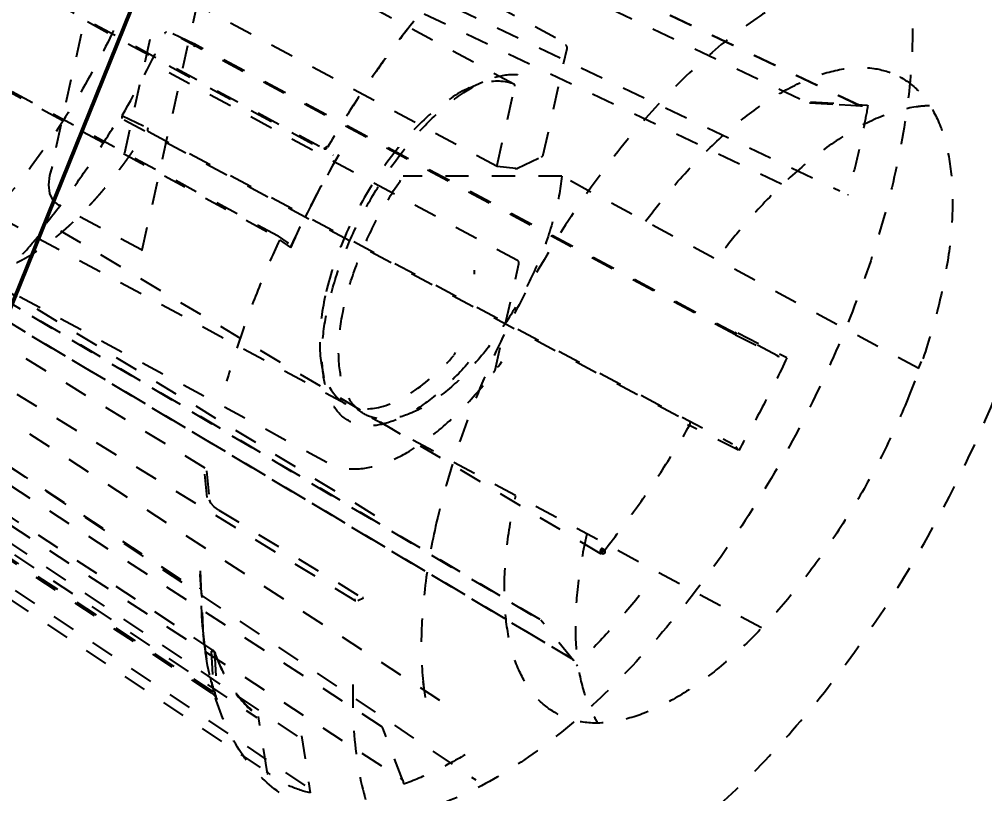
# Model space of a CAD drawing. Header units: inches. Extents: x -2049 to -860, y -317 to 524.
# Drawn here: x -1813.37 to -1802.69, y 105.7 to 114.26 of the extents above; entities that cross this region are included whole.
import ezdxf

# ---------------------------------------------------------------- set-up
doc = ezdxf.new("R2010")
doc.units = ezdxf.units.IN
doc.header["$LTSCALE"] = 2.5746062992
doc.header["$MEASUREMENT"] = 0
doc.header["$PDMODE"] = 3
doc.header["$PDSIZE"] = 0.3125
doc.linetypes.add('HIDDEN', pattern=[0.2, 0.1, -0.1])
doc.layers.get('0').update_dxf_attribs({"linetype": 'CONTINUOUS', "lineweight": 50})
doc.layers.get('Defpoints').update_dxf_attribs({"linetype": 'CONTINUOUS'})
doc.layers.add('dim', color=7, linetype='CONTINUOUS', lineweight=9)
doc.layers.add('虚线', color=7, linetype='HIDDEN', lineweight=25)
doc.styles.add('TEXTSTYLE_1', font='gdt', dxfattribs={"width": 0.8})
doc.dimstyles.new('ISO-25$0', dxfattribs={"dimtxt": 5, "dimasz": 5, "dimexe": 1.25, "dimexo": 0.625, "dimtad": 1, "dimdec": 0, "dimlfac": 1.5, "dimdsep": 46, "dimtxsty": 'TEXTSTYLE_1', "dimcen": 2.5, "dimclrd": 256, "dimclre": 256, "dimclrt": 256, "dimadec": 0, "dimazin": 0, "dimtfac": 1, "dimtdec": 0, "dimtmove": 0, "dimatfit": 3, "dimfxl": 1, "dimlwd": 25, "dimarcsym": 0})

# ---------------------------------------------------------------- blocks, each defined once
blk = doc.blocks.new('*D15')
at = {"layer": 'Defpoints', "color": 0, "transparency": 16777216}
for p in [(-1976.245767528444, 472.9669413630263), (-1812.480455610516, 472.9669413630263), (-1861.139652854622, 52.36996971230027)]:
    blk.add_point(p, dxfattribs=at)
at = {"layer": 'dim', "lineweight": -2, "transparency": 16777216}
for p, q in [((-1813.105455610516, 472.9669413630263), (-1977.495767528444, 472.9669413630263)), ((-1861.764652854622, 52.36996971230027), (-1977.495767528444, 52.36996971230031))]:
    blk.add_line(p, q, dxfattribs=at)
at = {"layer": 'dim', "lineweight": 25, "transparency": 16777216}
blk.add_line((-1976.245767528444, 57.36996971230031), (-1976.245767528444, 467.9669413630263), dxfattribs=at)
at = {"layer": 'dim', "transparency": 16777216}
for points in [[(-1977.079100861777, 467.9669413630263), (-1975.412434195111, 467.9669413630263), (-1976.245767528444, 472.9669413630263)], [(-1977.079100861777, 57.36996971230031), (-1975.412434195111, 57.36996971230031), (-1976.245767528444, 52.36996971230031)]]:
    blk.add_solid(points, dxfattribs=at)
at = {"layer": 'dim', "transparency": 16777216, "insert": (-1979.370767528444, 260.6513340369033), "char_height": 5, "attachment_point": 5, "rotation": 90, "style": 'TEXTSTYLE_1'}
blk.add_mtext('630', dxfattribs=at)

msp = doc.modelspace()

# ---------------------------------------------------------------- linework, layer by layer
at = {"color": 7, "linetype": 'Continuous'}
msp.add_line((-1820.325015552013, 94.09048027568106), (-1810.565378449296, 118.2579114117634), dxfattribs=at)
at = {"layer": '虚线'}
for p, q in [((-1804.082611459449, 113.3053002631872), (-1810.663672820257, 116.4352692312789)), ((-1804.074718058552, 113.3066842850372), (-1810.655780675773, 116.4366538474699)), ((-1811.012862195775, 116.3663311642583), (-1804.638248041529, 113.3354918260635)), ((-1807.439407463452, 114.0551642165948), (-1811.416033230665, 116.19636127674)), ((-1815.785566026133, 115.9539785648347), (-1809.897380085442, 112.7589019366211)), ((-1815.705895654178, 115.9260307692509), (-1810.00373190555, 112.8318424155071)), ((-1812.349152566835, 115.6015406743345), (-1813.033725107185, 112.5410470896123)), ((-1807.893146056984, 113.540449150362), (-1811.76512237931, 115.6252981667435)), ((-1810.874361011524, 115.4933531874753), (-1804.29329965241, 112.3633842176902)), ((-1811.215630421985, 115.4258504215636), (-1804.841016426907, 112.3948504250641)), ((-1812.010876394319, 111.7096567832309), (-1811.256863992204, 115.080592633133)), ((-1816.290369961673, 114.9845926568107), (-1810.402147400439, 111.7896716832623)), ((-1810.507658725993, 111.8619758533269), (-1816.209760300805, 114.9563698913552)), ((-1808.085825297256, 112.630851353262), (-1811.952617221135, 114.7129088520177)), ((-1811.438603306147, 113.9875823813306), (-1811.708681674244, 114.1179576741011)), ((-1805.448441308285, 110.7711809149575), (-1811.705845767311, 114.1165522373524)), ((-1811.927576284257, 114.0375172767813), (-1812.242118719375, 112.6313038363368)), ((-1811.435556624933, 113.968260282368), (-1811.440330459118, 113.9555536836299)), ((-1804.977654789292, 110.5332825762853), (-1811.437551747761, 113.9871535110306)), ((-1807.574324385989, 112.7625793049704), (-1807.311171398319, 113.9390478038463)), ((-1807.860834041546, 111.5930915245707), (-1811.837459810452, 113.7342885847157)), ((-1808.397387424307, 113.4984660705453), (-1808.242006963483, 113.5682574180691)), ((-1808.084466826985, 112.6480298576203), (-1807.888221102734, 113.5253784853303)), ((-1809.436692082161, 108.7736312760837), (-1816.98978642346, 113.3819888115909)), ((-1804.6301178288, 113.3367541739697), (-1804.082611539034, 113.3052998500271)), ((-1804.044228226286, 113.2987848238946), (-1804.625813821945, 113.3322055831335)), ((-1804.616844572576, 113.3467639906513), (-1803.987040829239, 113.3107299500195)), ((-1812.22850625197, 113.1932727431386), (-1811.948611100989, 113.0582855732321)), ((-1812.209898083428, 113.1468742488731), (-1805.95283124898, 109.8016662720165)), ((-1811.942210647188, 113.0176894734235), (-1805.482266852624, 109.5639686935736)), ((-1809.974018712596, 112.8509088564442), (-1809.960534348515, 112.8446319375008)), ((-1811.315248562853, 109.2963579002176), (-1816.903860708322, 112.7073534750423)), ((-1807.859170813241, 112.6123778952186), (-1807.592484722893, 112.7397787606805)), ((-1813.005660368679, 112.6332045639445), (-1813.035360858654, 112.5336424299711)), ((-1807.876948887348, 112.6092970368628), (-1808.085446669928, 112.6307393259283)), ((-1807.370142776472, 112.5236481491235), (-1809.122966049625, 112.5236481491235)), ((-1803.420465839701, 110.3969853604984), (-1807.370098595439, 112.5236481491235)), ((-1809.65831680812, 107.8319774517611), (-1817.211485096603, 112.4403089581849)), ((-1812.019258543246, 111.709420602993), (-1812.934928949947, 112.2024593994917)), ((-1809.756399827393, 110.0027512333511), (-1813.628377548367, 112.0876010032418)), ((-1806.944423099626, 108.3517810751605), (-1813.009599792261, 111.9775667366413)), ((-1810.396907348993, 111.7863684533582), (-1810.504629705678, 111.8602461113318)), ((-1810.493608737326, 111.8199814014487), (-1810.371385652977, 111.7359352750244)), ((-1810.402408758041, 111.7897139830631), (-1810.391820163383, 111.7824960802347)), ((-1816.959642887054, 111.6063918292326), (-1811.386733871695, 107.9343490402642)), ((-1809.967800968672, 109.3594381890142), (-1813.944426737578, 111.5006352508525)), ((-1808.107261041798, 110.3799987605209), (-1807.844108054128, 111.5564672593966)), ((-1807.610473151348, 107.6205795988297), (-1813.675648206582, 111.246364274822)), ((-1813.672540609659, 111.2402344493259), (-1807.607363849293, 107.6144487472064)), ((-1811.224686668639, 107.2799984977859), (-1816.797670296642, 110.952120567767)), ((-1813.524972268958, 110.9354139023546), (-1807.262747066839, 107.1925930566731)), ((-1807.259635478858, 107.1864609926621), (-1813.521861761288, 110.9292824868696)), ((-1805.446047679034, 110.8026076519998), (-1805.450530636686, 110.7895955637306)), ((-1805.448319331244, 110.7711187360621), (-1804.971444983459, 110.5302157027202)), ((-1805.422871739886, 110.7919448968044), (-1804.881723719262, 110.5188017040095)), ((-1811.248337101795, 106.8125435389473), (-1817.003344218275, 110.6030277684122)), ((-1811.225751507412, 106.8202000822952), (-1816.980756700327, 110.610683041801)), ((-1808.717426425695, 106.7268434498397), (-1814.567786919619, 110.5243960080326)), ((-1808.560801912843, 110.5453486380846), (-1808.546982843396, 110.5732357516316)), ((-1804.961961710486, 110.5270147875021), (-1804.97580805019, 110.5324203214037)), ((-1810.030390204887, 110.465657433719), (-1810.003121718942, 110.2975195470035)), ((-1803.423439157913, 110.3985863303245), (-1803.392261544532, 110.4757903094468)), ((-1816.414806789785, 110.3508364978788), (-1810.744628909061, 106.5363526303452)), ((-1809.362825530404, 106.4378575347135), (-1815.213089431233, 110.2353837742719)), ((-1810.292376460724, 106.3317687383946), (-1815.962554520936, 110.1462526093148)), ((-1814.777372266469, 110.1877770188159), (-1808.322346507416, 105.8484051158631)), ((-1805.162376815757, 107.5291192796037), (-1809.547103734916, 109.8900566511491)), ((-1816.477009125311, 109.864091791865), (-1810.595933101973, 105.9105558961258)), ((-1815.196766361229, 109.7856898145153), (-1809.156122852079, 105.8660713607498)), ((-1805.977984101435, 109.7801443361902), (-1805.955946276011, 109.7672944843616)), ((-1810.207018474918, 105.7860602705959), (-1816.062247186396, 109.7233108513711)), ((-1805.414971171339, 109.4938189246193), (-1805.95594641486, 109.7672941998908)), ((-1805.444214415046, 109.5345857933009), (-1805.4149713322, 109.4938193326997)), ((-1811.292323521923, 108.9730004209491), (-1811.326191975643, 109.296630465633)), ((-1811.299635745467, 109.2651622635764), (-1811.265781425546, 108.9412673900684)), ((-1811.162701768753, 108.8309238968704), (-1809.576075286939, 107.8628173254199)), ((-1806.928252201212, 108.3906816202756), (-1806.942696508823, 108.3641951819769)), ((-1806.908249294058, 108.3748565486836), (-1806.928253095264, 108.3906805298039)), ((-1806.942696508823, 108.3641951819769), (-1806.944423099626, 108.3517810751605)), ((-1811.371573200421, 108.1603675050082), (-1811.351411763414, 107.6905531990444)), ((-1811.368871763541, 107.9614608030841), (-1811.368238091155, 107.9734669617548)), ((-1811.332993186234, 107.4369114268369), (-1811.357738056678, 107.9567501315891)), ((-1811.333224217211, 107.4422442513414), (-1811.357691076654, 107.9561091476244)), ((-1809.626588736854, 107.8303556495246), (-1809.563899167089, 107.8603036139078)), ((-1807.239835778721, 107.169927415915), (-1807.601778914182, 107.6131085067764)), ((-1811.247258325644, 107.2722403526226), (-1811.225751529424, 106.8202005614932)), ((-1811.210338921953, 107.2571739952925), (-1811.185546260405, 106.737108560492)), ((-1807.240647025268, 107.1710428193828), (-1807.236160230647, 107.1646929150379)), ((-1808.908575966251, 106.9347903613734), (-1808.880021318125, 106.7587219841787)), ((-1810.630307661525, 105.9393665663313), (-1810.725470941318, 106.5476365462889)), ((-1809.128915498584, 105.841919183649), (-1809.349755250911, 106.4217523507617)), ((-1810.249645232706, 106.3340555031187), (-1810.151395852166, 105.7065767367312)), ((-1810.630132395303, 105.9384734785338), (-1810.630104439268, 105.93677315726))]:
    msp.add_line(p, q, dxfattribs=at)
for points in [[(-1804.048061132465, 113.2990110849046), (-1804.060295555294, 113.3011947255554), (-1804.07469228854, 113.3066719647399)], [(-1812.242085824045, 112.6314601124354), (-1812.244038191581, 112.6257043170146), (-1812.247004240545, 112.6207109288969)], [(-1813.035360858654, 112.5336424299711), (-1813.047684976161, 112.4277001361448), (-1813.035579677703, 112.3338628800123), (-1812.998527092544, 112.2574995342929), (-1812.935002490744, 112.2025127056058)], [(-1812.019225056961, 111.7094030826359), (-1812.011170711595, 111.7035884169865), (-1812.01079344905, 111.7036877701277), (-1812.010859056836, 111.7097474346115)], [(-1811.162706735141, 108.8309191573826), (-1811.21579783478, 108.8698069605737), (-1811.25044602482, 108.9091136995972), (-1811.265580905762, 108.9472454960795)], [(-1809.563928174651, 107.8602898238443), (-1809.566572654708, 107.8600399398999), (-1809.57597846525, 107.862746693676)], [(-1807.259590825399, 107.1864346215361), (-1807.249034462305, 107.1790980960523), (-1807.240647025268, 107.1710428193828)], [(-1811.248341743073, 106.8125465157315), (-1811.226268516267, 106.79636683936), (-1811.20588350379, 106.7781886298968)], [(-1811.205879832761, 106.7781861373902), (-1811.199976271661, 106.7713150756573), (-1811.195332320436, 106.7641065874596), (-1811.191717855706, 106.7568213920331), (-1811.189080832849, 106.749961626164)], [(-1810.62497671656, 105.9306968800167), (-1810.627788951454, 105.9335093113307), (-1810.629617663909, 105.9367041544506), (-1810.630132395303, 105.9384734785338)], [(-1809.15615744746, 105.8660695320085), (-1809.142776513936, 105.8564631119388), (-1809.1335234253, 105.8480723154364), (-1809.129477931339, 105.8431162861316)], [(-1809.128772292905, 105.8416193598292), (-1809.127946817735, 105.8389924475413), (-1809.127058300097, 105.8349340169292)]]:
    msp.add_lwpolyline(points, dxfattribs=at)
for centre, radius, start, end in [((-1821.41274342209, 118.5507014947381), 10.62727267950338, 329.7464874131983, 335.2814581865004), ((-1807.343699845283, 113.9463237810621), 0.03333226170923517, 347.3915988251981, 61.69994778269873), ((-1809.988354260902, 112.8614005938546), 0.03333226170923517, 245.103883910506, 318.3923720012976), ((-1798.367588545959, 106.1418630415928), 13.24245422416713, 150.0070635032007, 155.0209744168046), ((-1807.606852832952, 112.7698552821863), 0.03333226170923517, 295.5346670793954, 347.3915993975994), ((-1807.873538921607, 112.6424544150312), 0.03333226170923517, 241.6999466400041, 295.5346689550987), ((-1807.876636501092, 111.5637432366127), 0.03333226170923517, 347.3915988905999, 61.6999478206949), ((-1808.139789488761, 110.3872747377367), 0.03333226170923517, 295.5346674720964, 347.3915994637043), ((-1811.243014636771, 107.2522360451268), 0.03333226170923517, 10.30345777280019, 61.97282180781428), ((-1809.380913217176, 106.4098835678105), 0.03333226340251409, 20.84254216090046, 57.01544222138875), ((-1809.910877035665, 106.9295375341384), 1.22785394002585, 233.5257777230973, 236.0873382446999)]:
    msp.add_arc(centre, radius, start, end, dxfattribs=at)
for points, start_tangent, end_tangent in [([(-1816.593558431591, 114.0187770053909), (-1816.317428870484, 114.7827489913741), (-1815.958237084687, 115.5426792187692), (-1815.53029754626, 116.2683985978987), (-1815.050672934203, 116.9309474296913), (-1814.538160380215, 117.5041569722274), (-1814.012162598573, 117.9656371167894), (-1813.493983185253, 118.2957981145875), (-1813.005914963325, 118.4803663811659), (-1812.566053877682, 118.5129621461262), (-1812.190568617009, 118.3921116709276), (-1811.896447692996, 118.1227558080157), (-1811.696115180791, 117.7156575157528), (-1811.597837886547, 117.1868993965233), (-1811.605371902539, 116.5576303601923), (-1811.717871771211, 115.8540689480129), (-1811.930253564821, 115.1042864785738), (-1812.23359647363, 114.3382344704504), (-1812.615861836478, 113.5857223320916), (-1813.061779017173, 112.8767050329751), (-1813.553763899935, 112.2392266434451), (-1814.07275846281, 111.6983830659062), (-1814.598283941548, 111.2761640248076), (-1815.109115045856, 110.9902030661264), (-1815.584987102898, 110.852221100459), (-1816.007056590216, 110.8677373586135), (-1816.358772041569, 111.0361070873865), (-1816.624608392059, 111.3501205540202), (-1816.793236361108, 111.7959379260819), (-1816.858770993365, 112.3575515897381), (-1816.81824686299, 113.0141430446403)], (0.2918187730138477, 0.9564736293890659), (0.1332942937065126, 0.9910765012173792)), ([(-1816.394307492835, 113.7518843434806), (-1816.129652238261, 114.5225634106788), (-1815.778262792206, 115.2947831771327), (-1815.354486474651, 116.0369823036721), (-1814.875658882212, 116.7188770503953), (-1814.36143999073, 117.3126442148754), (-1813.833043186744, 117.7940884955838), (-1813.312548615799, 118.1436175343884), (-1812.822166523138, 118.3473097642823), (-1812.381893122383, 118.3981156722532), (-1812.007588480122, 118.2941631995989)], (0.275221062386907, 0.9613809686168238), (0.8804817732243989, -0.4740800006534945)), ([(-1810.778514209213, 117.6144460739197), (-1811.211382547327, 117.7062007459812), (-1811.722501534452, 117.636262765582), (-1812.281277443808, 117.3908537121296), (-1812.844917063208, 116.9905440036764), (-1813.390928868381, 116.4630618378493), (-1813.903132597078, 115.8334388130924), (-1814.365238020442, 115.1272892223804), (-1814.761160709041, 114.3718264726807), (-1815.075851681973, 113.5956408556398), (-1815.296110675188, 112.8269979495777)], (-0.9226104434838146, 0.3857330288873361), (-0.2182863293504839, -0.9758847669774806)), ([(-1806.907332612112, 116.0676602372141), (-1806.201818803612, 116.4298578775777), (-1805.550247830984, 116.5999528205179), (-1804.959668409705, 116.5844199597635), (-1804.448191043481, 116.3899255126294), (-1804.030337918902, 116.0245165958738), (-1803.720681436741, 115.490400508641), (-1803.538128896808, 114.7999407507197), (-1803.492671665819, 113.9778241266327), (-1803.582845506221, 113.0649738268787), (-1803.799040015351, 112.0946224535426), (-1804.130831246222, 111.0938582193207), (-1804.566169800591, 110.092227982991), (-1805.090358046162, 109.1209094595303), (-1805.687654970788, 108.2087534955735), (-1806.339800799759, 107.3849530935478), (-1807.028516270419, 106.675354498549), (-1807.736673990034, 106.1028710983613), (-1808.441634628015, 105.6926471317294), (-1809.111795957584, 105.4662443112952), (-1809.723327150423, 105.428123753105), (-1810.257959660636, 105.5711164037345), (-1810.705370030566, 105.8878439391093), (-1811.048516083436, 106.3736886199621), (-1811.268335973866, 107.015727856281), (-1811.35503486048, 107.8073988816275)], (0.8453319977949537, 0.5342413438737138), (-0.01932690772424026, 0.9998132178751279)), ([(-1809.680088866643, 106.9040360829644), (-1809.638064325198, 106.088695366801), (-1809.464780025363, 105.4100665097949), (-1809.165294422881, 104.8885340299853), (-1808.748325642006, 104.5419976652634), (-1808.228957802565, 104.384592522041), (-1807.626894163992, 104.4222070455171), (-1806.961664399234, 104.6532655245074), (-1806.255058075316, 105.0702575541016), (-1805.531906922815, 105.6582458827145), (-1804.816865880433, 106.3964478363933), (-1804.133491006428, 107.2599248945435), (-1803.504480293343, 108.219699351766), (-1802.950989105824, 109.2433877040806), (-1802.491699559598, 110.2964486886246), (-1802.142145902209, 111.3434509620006), (-1801.914255063814, 112.3492237391866), (-1801.816012801818, 113.2799387852224), (-1801.851245176475, 114.1043212281733), (-1802.019659946467, 114.7946717018725), (-1802.317019498407, 115.3273634621371), (-1802.73459907547, 115.6826239605577), (-1803.25629005296, 115.8453638315301), (-1803.860583152311, 115.81027088146), (-1804.526090481045, 115.5809371882376), (-1805.231138241614, 115.1666159099229)], (-0.02809277538444971, -0.9996053200994867), (-0.8190548853265767, -0.5737151687228326)), ([(-1812.553271027207, 115.5596956001368), (-1812.625033178687, 115.5192582435342), (-1812.694988713309, 115.4749915942108), (-1812.763180670836, 115.4272724863113), (-1812.829626488656, 115.3764470683806), (-1812.894322008073, 115.3228407700022), (-1812.957246715016, 115.2667644077628), (-1813.018369041683, 115.2085175531831), (-1813.077655544125, 115.1483854441787), (-1813.135077004811, 115.0866356848574), (-1813.190603220728, 115.0235257501333), (-1813.24420599878, 114.9593022034306), (-1813.295860874473, 114.894200319083), (-1813.34554835986, 114.8284436386946), (-1813.393254763087, 114.7622435156479), (-1813.438972692993, 114.6957987561282), (-1813.482700314062, 114.6292968179656), (-1813.524433520095, 114.5629267540592), (-1813.564172035085, 114.4968717805753), (-1813.601923272208, 114.4313032454884), (-1813.637702078135, 114.3663804152277), (-1813.671530377439, 114.3022503917066), (-1813.703442169469, 114.2390371297159), (-1813.733502013871, 114.1767989525546), (-1813.761782598029, 114.1155651200829), (-1813.788355640771, 114.0553528394009), (-1813.813291299725, 113.9961685483555), (-1813.836657646395, 113.9380091194602), (-1813.858520195437, 113.8808630045529), (-1813.878938365702, 113.8247201218506), (-1813.897951339663, 113.7696163180686), (-1813.915593304624, 113.715600337627), (-1813.931900735504, 113.6627147461715), (-1813.946912112066, 113.6109961794854), (-1813.960667641222, 113.5604756161059), (-1813.97320898779, 113.5111786871967), (-1813.984579030673, 113.463125999962), (-1813.994822022023, 113.4163314951678), (-1814.003985031606, 113.3707933169794), (-1814.012115400117, 113.3265017290439), (-1814.019259550488, 113.2834437066593), (-1814.025462842277, 113.2416033600964), (-1814.030769454824, 113.2009623020389), (-1814.035222566741, 113.1614972702215), (-1814.038865236419, 113.123166608289), (-1814.041738102551, 113.0859214702244), (-1814.043878488391, 113.0497125748373), (-1814.045320401755, 113.0144905088626), (-1814.046094546867, 112.9802059860304), (-1814.046228351461, 112.9468100807395), (-1814.045745975241, 112.9142544227839), (-1814.044668716267, 112.8824998059834), (-1814.043017799793, 112.8515473800744), (-1814.040815903902, 112.8214090911399), (-1814.038087074848, 112.7920956271562), (-1814.034856725362, 112.7636165619224), (-1814.03115164481, 112.7359805159216), (-1814.02700001782, 112.7091952850101), (-1814.022431446293, 112.6832679572532), (-1814.017476243307, 112.6582015534607), (-1814.012161828131, 112.633980954345), (-1814.006514094385, 112.61058612503), (-1814.000558485278, 112.5879979704089), (-1813.994319969901, 112.5661979761701), (-1813.987819421303, 112.5451567690044), (-1813.981071313633, 112.5248311228866), (-1813.974087357607, 112.5051784467728), (-1813.966876859488, 112.4861577700852), (-1813.959446778649, 112.4677296936102), (-1813.951801783464, 112.4498563522445), (-1813.943944424009, 112.4325016554409), (-1813.935885586374, 112.4156524023968), (-1813.927654809809, 112.3993326766185), (-1813.919286188488, 112.3835688102866), (-1813.910816585091, 112.3683854727818), (-1813.902285497042, 112.3538055707814), (-1813.893734785585, 112.3398500315194), (-1813.885196695829, 112.3265198116988), (-1813.876680630551, 112.3137805750093), (-1813.868191405439, 112.3015953859578), (-1813.859731465585, 112.2899283402577), (-1813.851300821149, 112.2787443802624), (-1813.842897997286, 112.2680104531671), (-1813.834519531242, 112.2576946677564), (-1813.826160028227, 112.2477662588457), (-1813.817812229157, 112.2381956059068), (-1813.809467103773, 112.2289542567734), (-1813.801118141419, 112.220019386046), (-1813.792767644956, 112.2113794116967), (-1813.784418816372, 112.2030244923882), (-1813.77607438354, 112.1949449713508), (-1813.767736596827, 112.1871313848489), (-1813.759407240951, 112.1795744672598), (-1813.751087638362, 112.1722651578483), (-1813.742779094576, 112.1651949732866), (-1813.734489339414, 112.1583611840096), (-1813.726231507639, 112.1517651429468), (-1813.71801906082, 112.1454077797083), (-1813.709865614611, 112.139289488828), (-1813.701784891345, 112.1334101416171), (-1813.69379069294, 112.1277691014025), (-1813.685896858563, 112.1223652523132), (-1813.678117230771, 112.1171970128271), (-1813.67046697626, 112.1122632365941), (-1813.662969042349, 112.1075671103651), (-1813.655649348058, 112.1031126624507), (-1813.648539930224, 112.0989064593867), (-1813.641711461229, 112.0949757528039), (-1813.635251100912, 112.0913535904275), (-1813.628104034715, 112.0874537320005), (-1813.620928460473, 112.0835900741835), (-1813.612828085013, 112.0792284535132), (-1813.604137825359, 112.0745491923424), (-1813.594967820841, 112.0696115842191), (-1813.585428200624, 112.0644749108387), (-1813.575629076946, 112.0591984437365), (-1813.565680545109, 112.0538414442887), (-1813.555692680095, 112.0484631704844), (-1813.545775536568, 112.0431228684602), (-1813.536039148875, 112.0378797809657), (-1813.526593527652, 112.0327931439774)], (-0.8842627077336127, -0.4669897897295177), (0.8804477330855326, -0.4741432160271269)), ([(-1804.66940238079, 114.5786728155632), (-1805.213314713127, 114.2723776309203), (-1805.774975556614, 113.8355246857698), (-1806.336407147066, 113.2813618557778), (-1806.879555238279, 112.6271828001229), (-1807.387039470113, 111.8935874032975), (-1807.842705883716, 111.1037395923295), (-1808.232108220819, 110.2826200521519), (-1808.542956005983, 109.4562381380328), (-1808.765516319347, 108.650815698199)], (-0.912206584303501, -0.4097305792265681), (-0.2182863305630078, -0.975884766706263)), ([(-1809.008231313536, 114.2370698799522), (-1809.341702561573, 113.7987888860061), (-1809.660220561618, 113.3331017103669), (-1809.960534348516, 112.8446319408875)], (-0.6262282649559416, -0.7796397630766859), (-0.5032233989891741, -0.8641563577905227)), ([(-1809.006364470133, 114.2383743532516), (-1809.340282313713, 113.7994911768275), (-1809.659191273236, 113.3331942158879), (-1809.959549954038, 112.8446269931264)], (-0.6262283236169658, -0.7796397159585219), (-0.5032233369362517, -0.8641563939257428)), ([(-1811.759215125169, 114.1067890755322), (-1811.754512153014, 114.1137638539859), (-1811.748432413015, 114.1193873670705), (-1811.741365972292, 114.1232988193784)], (0.4615273314139289, 0.887125990126508), (0.9286204890775246, 0.3710309788486928)), ([(-1806.443837521506, 112.0259371710529), (-1806.206572784102, 112.3264017054937), (-1805.803002653529, 112.7691306434696), (-1805.391509093451, 113.1386078711198), (-1804.984515654099, 113.4238256818522), (-1804.5933153257, 113.6173936023166), (-1804.228463607774, 113.7146843262193), (-1803.899454290251, 113.7137071738961), (-1803.62984341276, 113.6231552734153)], (0.5996964838137074, 0.8002275472023412), (0.8808579667382574, -0.4733806527877361)), ([(-1808.402652234877, 110.4634814619285), (-1808.71351332244, 110.1482848996154), (-1809.023028026356, 109.9205960964877), (-1809.313074741784, 109.7922104657207), (-1809.56995834391, 109.768856974424), (-1809.778196160762, 109.8535966475773), (-1809.926162264536, 110.0420025886076), (-1810.006770950076, 110.3214867655539), (-1810.016489781854, 110.6781191450146), (-1809.953574840051, 111.0935770469684), (-1809.820513624222, 111.5442420090591), (-1809.624310125267, 112.0044183593263), (-1809.375885318341, 112.4478810594059), (-1809.0893591567, 112.8494295876545), (-1808.7812006693, 113.1864086323157), (-1808.469524032568, 113.4399549747093), (-1808.17220176155, 113.5969497450105), (-1807.905169724159, 113.6500856640494), (-1807.68159120323, 113.5955050106447)], (-0.6537350918736435, -0.75672348295329), (0.8750645722793085, -0.4840061924620697)), ([(-1803.62984341276, 113.6231552734153), (-1803.614801784075, 113.6148611766858), (-1803.381926125552, 113.4208807700884), (-1803.206986406813, 113.1367283772297), (-1803.094807930948, 112.7694840257018), (-1803.048820282029, 112.3292774451201), (-1803.070009874613, 111.8318213546331), (-1803.158210753822, 111.2834481873339), (-1803.311692280219, 110.7009069660068), (-1803.526254639486, 110.1014034076959)], (0.8808579668201655, -0.4733806526353226), (-0.3744535819172226, -0.927245660539515)), ([(-1807.893704657849, 113.5407179329925), (-1808.233088705515, 113.5560603032542), (-1808.64120752344, 113.3572009725012), (-1809.069288978961, 112.9679045720067), (-1809.466175310904, 112.4346938657764), (-1809.784436721621, 111.8212900588403), (-1809.986039465638, 111.20099781205)], (-0.9195337113900349, 0.3930111367598482), (-0.2182863305845139, -0.9758847667014519)), ([(-1807.889200285298, 113.5204145992113), (-1807.889410778495, 113.5315856615011), (-1807.890452380401, 113.5364461441558), (-1807.89359009737, 113.5406562485344)], (0.2182863193413354, 0.9758847692163308), (-0.9191669831610209, 0.3938680706361803)), ([(-1803.30257601868, 113.3036472944588), (-1803.450521952116, 113.2911024902152), (-1803.815009261178, 113.1922564946983), (-1804.204556795256, 112.9982760864076), (-1804.608997465924, 112.7141236952421), (-1805.017787657092, 112.3468793437141), (-1805.419316319792, 111.9066727631324), (-1805.658984165421, 111.6033226714342)], (-0.9997362175055743, -0.02296726817989308), (-0.5996936620453304, -0.80022966184881)), ([(-1803.984077972105, 113.3107440601129), (-1804.029887543959, 113.0678691899147), (-1804.081537647992, 112.8206035543291)], (-0.1606475314397305, -0.9870118391601592), (-0.2182863321720014, -0.9758847663463627)), ([(-1813.067930663955, 112.0079505764195), (-1812.781211070595, 112.3853750884892), (-1812.507648107182, 112.7854025425847), (-1812.249875846878, 113.2040935337496)], (0.6253758847344286, 0.7803236525907892), (0.5040647675717244, 0.8636658555789175)), ([(-1812.231172295934, 113.1638110783034), (-1812.232973753371, 113.1727911172461), (-1812.232040406174, 113.1832998619501), (-1812.22850625197, 113.1932727431387)], (-0.3503868787287908, 0.9366050582901502), (0.4424286767846469, 0.8968036942155103)), ([(-1811.948611100989, 113.0582855732321), (-1811.953025435125, 113.042794419631), (-1811.950816754266, 113.0275193521269), (-1811.942383615631, 113.0177729317552)], (-0.4440151303242454, -0.8960192877629047), (0.8742182145467249, -0.4855332257989519)), ([(-1812.11600643579, 112.8043126871036), (-1812.13416969868, 112.7779283975495), (-1812.152535174633, 112.7515618772642), (-1812.171098103842, 112.7252249859737), (-1812.189853540239, 112.6989295681639), (-1812.208796359961, 112.6726874480018), (-1812.227921257966, 112.6465104191748), (-1812.247222749725, 112.6204102330387), (-1812.266695179683, 112.5943985952307), (-1812.286332714498, 112.5684871521234), (-1812.306129356572, 112.5426874823583), (-1812.326078937293, 112.5170110816055), (-1812.346175127183, 112.4914693676452), (-1812.366411435904, 112.4660736532738), (-1812.38678121903, 112.4408351496911), (-1812.407277678046, 112.4157649461807), (-1812.427893867122, 112.3908740118036), (-1812.448622696498, 112.3661731767715), (-1812.469456937568, 112.3416731222885), (-1812.490389224567, 112.3173843788557), (-1812.511412064736, 112.2933173093402), (-1812.532517840014, 112.269482098815), (-1812.553698810422, 112.2458887494786), (-1812.574947124227, 112.2225470704958), (-1812.596254816244, 112.1994666610647), (-1812.617613821386, 112.1766569121104), (-1812.639015978047, 112.1541269859651), (-1812.660453028108, 112.1318858146751), (-1812.681916630474, 112.1099420881481), (-1812.70339836278, 112.0883042439927), (-1812.724889731535, 112.0669804573597), (-1812.746382175521, 112.0459786341684), (-1812.767867069178, 112.0253064043335), (-1812.789335741222, 112.0049711082194), (-1812.810779466189, 111.9849797915593), (-1812.832189483051, 111.965339193604), (-1812.853556993532, 111.9460557403463), (-1812.874873182422, 111.9271355411372), (-1812.896129205727, 111.9085843751373), (-1812.917316219447, 111.8904076811583), (-1812.938425367737, 111.872610559357), (-1812.959447808292, 111.8551977543004), (-1812.980374707278, 111.838173656661), (-1813.001197251177, 111.821542287976), (-1813.02190666203, 111.8053073006484), (-1813.042494197439, 111.7894719677859), (-1813.062951160724, 111.7740391764299), (-1813.083268914468, 111.7590114275523), (-1813.103438888989, 111.7443908242063), (-1813.123452587409, 111.730179068137), (-1813.143301599214, 111.7163774563959), (-1813.162977610406, 111.7029868762614), (-1813.182472411965, 111.6900078001582), (-1813.201777911714, 111.6774402873511), (-1813.220886147855, 111.6652839687052), (-1813.23978929744, 111.6535380585392), (-1813.258479688219, 111.6422013444653), (-1813.27694980881, 111.6312721840031), (-1813.295192329007, 111.620748511352), (-1813.313200103173, 111.6106278306191), (-1813.330966188866, 111.6009072208982), (-1813.348483858685, 111.5915833328837), (-1813.365746617217, 111.5826523990299), (-1813.382748206099, 111.5741102250847), (-1813.399482629432, 111.5659522087162), (-1813.415944389141, 111.5581732277557), (-1813.432128275004, 111.5507677655003), (-1813.448029086962, 111.5437300580285), (-1813.463641955146, 111.5370539384186), (-1813.47896234834, 111.5307328570677), (-1813.493986097693, 111.5247598952379), (-1813.508709398405, 111.5191277735236), (-1813.523128830056, 111.5138288738621), (-1813.53724135998, 111.5088552513894), (-1813.551044363596, 111.5041986598368), (-1813.564535626095, 111.4998505650787), (-1813.577713349216, 111.4958021739172), (-1813.590576164788, 111.4920444493232), (-1813.603123138123, 111.4885681375272), (-1813.615353806953, 111.4853637883393), (-1813.627269986474, 111.4824213453761), (-1813.63887626886, 111.4797302019384), (-1813.650177598484, 111.4772799172684), (-1813.661179078889, 111.4750602673479), (-1813.67188596432, 111.4730612584447), (-1813.68230365295, 111.4712731304989), (-1813.692437681801, 111.4696863672831), (-1813.702293713196, 111.468291703175), (-1813.711877529686, 111.4670801265441), (-1813.721195028959, 111.4660428899115), (-1813.730252205224, 111.4651715167229), (-1813.739055149204, 111.4644577996553), (-1813.747610065072, 111.4638938090836), (-1813.75592338221, 111.4634718947734), (-1813.764001624823, 111.4631847028145), (-1813.77185135775, 111.4630251773135), (-1813.779479166154, 111.462986570554), (-1813.786891658904, 111.4630624396096), (-1813.794095448252, 111.463246639571), (-1813.801097141375, 111.4635333370925), (-1813.807903336978, 111.4639169951519), (-1813.814520608373, 111.4643923815172), (-1813.820955500081, 111.4649545602805), (-1813.827214510905, 111.4655988935508), (-1813.833304095627, 111.4663210312945), (-1813.839230646376, 111.4671169198019), (-1813.845000248792, 111.4679827424222), (-1813.850616661958, 111.4689145639752), (-1813.85608248167, 111.469908354457), (-1813.861400442572, 111.4709601702212), (-1813.866573406306, 111.4720661624447), (-1813.871604336111, 111.4732225822077), (-1813.876496259569, 111.4744257821877), (-1813.881252244901, 111.4756722149655), (-1813.885875373876, 111.4769584313314), (-1813.890368711327, 111.478281075207), (-1813.894735286531, 111.4796368819502), (-1813.89897805934, 111.4810226648104), (-1813.903099906635, 111.4824353115407), (-1813.907103535968, 111.4838717488399), (-1813.910990472984, 111.4853285393518), (-1813.914761229053, 111.4868018765854), (-1813.918416217334, 111.4882878693857), (-1813.921955754472, 111.4897825588666), (-1813.925380019954, 111.4912818947048), (-1813.928688510875, 111.4927814811483), (-1813.93187990648, 111.4942764804993), (-1813.934952720067, 111.4957618704922), (-1813.937905319317, 111.4972324764669), (-1813.940735914434, 111.4986829595148), (-1813.94341810212, 111.5000947850049), (-1813.938414376534, 111.4973979216711), (-1813.929237006251, 111.4924564139265), (-1813.919328686402, 111.4871213559869), (-1813.908805213558, 111.4814551180885), (-1813.897782399532, 111.4755200874001), (-1813.88637609, 111.4693786680231), (-1813.874702156042, 111.4630932843784), (-1813.862876499211, 111.4567263727401), (-1813.851039187542, 111.4503533754572)], (-0.5647869024805297, -0.8252367871020101), (0.880503576298737, -0.4740395048148767)), ([(-1809.974018710903, 112.8509088547509), (-1809.983613027416, 112.8387466705868), (-1809.994417422006, 112.8318021882797), (-1810.00373190555, 112.8318424155072)], (-0.5099437127665913, -0.8602077713028541), (-0.9068630423279611, 0.4214254648922793)), ([(-1804.081537647992, 112.8206035543291), (-1804.141391663025, 112.5693778100658), (-1804.206906607528, 112.3145521785102)], (-0.2182863311018718, -0.9758847665857294), (-0.2704119317302822, -0.9627447154764843)), ([(-1810.370902768772, 111.7353378709797), (-1810.116115368068, 112.2535902713946), (-1809.837448599511, 112.760718421909)], (0.42219509745218, 0.9065049915402255), (0.4997898405535356, 0.8661467054024229)), ([(-1808.082097122072, 112.6345253689192), (-1808.085666278045, 112.6307888577236), (-1808.08646579017, 112.6360087574565), (-1808.084466826985, 112.6480298576204)], (-0.5004355598950875, -0.8657737870786397), (0.2182863620556256, 0.97588475966198)), ([(-1809.547198140296, 109.8902114083767), (-1809.562530618423, 109.8988262951054), (-1809.730216873783, 110.0765525227519), (-1809.822153001, 110.3596769649195), (-1809.832193709862, 110.7292601207129), (-1809.759648628539, 111.1606295056689), (-1809.609503811555, 111.6244880552102), (-1809.39183598043, 112.0899933388271), (-1809.122966049625, 112.5236481491235)], (-0.8828331135240679, 0.4696868038016391), (0.5772357171102921, 0.816577569427526)), ([(-1807.370142776473, 112.5236481491235), (-1807.450611901963, 112.093244437753), (-1807.608778190995, 111.6269269119407), (-1807.833166155129, 111.162637924123), (-1808.10875881474, 110.7311619370989), (-1808.417216662001, 110.3612050458609), (-1808.737830480786, 110.0776213932214), (-1809.049148580945, 109.8993808185547), (-1809.330324216542, 109.8384212566305), (-1809.547198140296, 109.8902114083767)], (-0.1002643807827886, -0.9949608303577803), (-0.8828331134720252, 0.4696868038994598)), ([(-1813.685197429383, 111.2906573020447), (-1813.474235744784, 111.5071288587), (-1813.267110561194, 111.7375110251543), (-1813.06268001597, 111.983030209468)], (0.7127151136886328, 0.701453609813079), (0.6258463915047667, 0.7799463406161107)), ([(-1810.493227527747, 111.818817935952), (-1810.718810338916, 111.2964476877675), (-1810.914138292442, 110.7743181459554), (-1811.07707471754, 110.2582139187709)], (-0.4185579864742036, -0.9081900747963837), (-0.2748421588596306, -0.9614893591264427)), ([(-1808.339033949033, 111.4858472296326), (-1808.337577422673, 111.4734109984338), (-1808.338303443105, 111.4565404253148), (-1808.340838388335, 111.4405384856591)], (0.2681909760007631, -0.9633657666700421), (-0.2182863433477792, -0.9758847638465594)), ([(-1809.986039465638, 111.20099781205), (-1810.046885604967, 110.6477438495219), (-1809.959590396312, 110.2279528027694), (-1809.734594402809, 109.9918319548648), (-1809.398807291049, 109.9676215086495), (-1808.992389415831, 110.1582170506726), (-1808.563949486389, 110.5408222749211)], (-0.2182863302450064, -0.9758847667773934), (0.6744087055975145, 0.7383582449016768)), ([(-1809.721986215748, 109.2894562612539), (-1809.41755523638, 109.3242371789629), (-1809.079097737396, 109.4703460266795), (-1808.725106336292, 109.7196074082196), (-1808.371223286412, 110.059538584786), (-1808.033342062739, 110.4737106225758)], (0.9971911883286623, -0.07489815698447062), (0.5894929112734727, 0.8077735496773369)), ([(-1804.87910855325, 110.5177310183451), (-1805.136411026862, 110.0008871618455), (-1805.412562741137, 109.4923504792686)], (-0.4221437949347536, -0.906528883377736), (-0.4998388809824179, -0.8661184059112494)), ([(-1803.526254639486, 110.1014034076959), (-1803.794095954142, 109.5055213327565), (-1804.10987092191, 108.9244796030494), (-1804.464318070732, 108.3756737166272), (-1804.845807974483, 107.8764051082048), (-1805.249378103362, 107.433676171922), (-1805.660871665134, 107.0641989425787), (-1806.067865102792, 106.7789811318462), (-1806.459065431192, 106.5854132113819), (-1806.823917149117, 106.4881224874792), (-1807.15292646664, 106.4890996414955), (-1807.422537345825, 106.5796515402832)], (-0.3744535818817259, -0.9272456605538499), (-0.8808579668865308, 0.4733806525118315)), ([(-1805.95594641486, 109.7672941998909), (-1805.950533725162, 109.7819213071211), (-1805.949351196731, 109.7950259263105), (-1805.952894575919, 109.801704282742)], (0.437823617697136, 0.8990608876970412), (-0.8624867643941637, 0.5060796194719624)), ([(-1806.908249310991, 108.3748565436037), (-1806.574778062955, 108.8131375375498), (-1806.256260064602, 109.2788247114957), (-1805.955946279398, 109.7672944792818)], (0.6262280683522548, 0.7796399209941752), (0.5032236061711235, 0.8641562371424102)), ([(-1807.422537345825, 106.5796515402832), (-1807.437578972818, 106.5879456370127), (-1807.670454633033, 106.78192604361), (-1807.845394350079, 107.0660784364688), (-1807.957572827637, 107.4333227879967), (-1808.003560476556, 107.8735293685784), (-1807.982370883972, 108.3709854607587), (-1807.89417000307, 108.9193586263647), (-1807.878486396466, 108.9906810146814)], (-0.8808579669785108, 0.4733806523406768), (0.2206164640400202, 0.9753606388380032)), ([(-1808.765516319347, 108.650815698199), (-1808.885498360889, 107.9577658127809), (-1808.923845027694, 107.3215314668119), (-1808.880021316432, 106.7587219723257)], (-0.2182863307788175, -0.9758847666579903), (0.1600876501402431, -0.9871028032948617)), ([(-1807.093613694669, 108.5681296608203), (-1807.10821383474, 108.5018749210618), (-1807.197019944328, 107.9530690329463), (-1807.218773596909, 107.4538004245239), (-1807.172781708019, 107.0110714882412), (-1807.059703286577, 106.641594260591), (-1806.975382208907, 106.4819772277457)], (-0.2206301707987007, -0.9753575384100617), (0.531440720029413, -0.8470954852285656)), ([(-1806.924136190651, 108.4075922055757), (-1806.925600031976, 108.407522395072), (-1806.927129333771, 108.4072657312389), (-1806.928715208016, 108.4067966116989), (-1806.930343979789, 108.4060900605876), (-1806.931999693322, 108.405122018105), (-1806.933661607643, 108.4038721479714), (-1806.935305495317, 108.4023249312847), (-1806.936903876119, 108.4004716307264), (-1806.939029278135, 108.3973280854916), (-1806.940916005713, 108.3936070999704), (-1806.941743441699, 108.391552580304), (-1806.942480937483, 108.3893860570099), (-1806.943120439828, 108.3871235281871), (-1806.943655375427, 108.3847829527519), (-1806.944080874409, 108.3823837949461), (-1806.944393900724, 108.3799464858724), (-1806.944593333423, 108.3774918376226), (-1806.944650623822, 108.3762644813254), (-1806.944679953107, 108.3750404777203), (-1806.944681702264, 108.373822287142), (-1806.944656352185, 108.3726122869538), (-1806.944604487052, 108.3714127630823), (-1806.944568816437, 108.3708176178715), (-1806.944526777402, 108.3702258998575), (-1806.944478463074, 108.3696378681113), (-1806.944423978438, 108.3690537647726), (-1806.944363426783, 108.3684738336729), (-1806.944296919868, 108.3678983017121), (-1806.944224571138, 108.3673273924026), (-1806.94418624377, 108.3670437393965), (-1806.944146499127, 108.366761320791), (-1806.944105354142, 108.3664801636781), (-1806.944084260966, 108.366340063473), (-1806.944062822362, 108.3662002900707), (-1806.944051311452, 108.3661295177848), (-1806.944041043409, 108.3660608434713), (-1806.944030475655, 108.3659918745273), (-1806.944002731279, 108.3658966783861), (-1806.94393612954, 108.3657419804235), (-1806.943805115469, 108.3654886608161), (-1806.943583429699, 108.3650965397487), (-1806.943245869465, 108.364527032474)], (-0.9999446440498067, 0.01052182665254616), (0.5156724598873124, -0.8567858041037844)), ([(-1806.924136190651, 108.4075922055757), (-1806.921511389881, 108.4074363612631), (-1806.920006791332, 108.4072038029487), (-1806.918359288508, 108.4068313188369), (-1806.916558875824, 108.4062853735386), (-1806.914599426996, 108.4055225750882), (-1806.912477651984, 108.4044948733092), (-1806.910199221579, 108.4031447119577), (-1806.907042655029, 108.4008103745623), (-1806.903733747561, 108.3976820078798), (-1806.900420918458, 108.3936294851178), (-1806.898832363753, 108.3912300868662), (-1806.897337225554, 108.3885798496607), (-1806.895977900176, 108.3856883693135), (-1806.894800277175, 108.3825765273399), (-1806.893851539766, 108.3792779234739), (-1806.893177216832, 108.3758393988903), (-1806.892817652438, 108.3723203114819), (-1806.892804277228, 108.368790293958), (-1806.893156201547, 108.365325510005), (-1806.89387770431, 108.3620037082177), (-1806.894957115442, 108.3588986732254), (-1806.89636736449, 108.3560748664636), (-1806.898068166654, 108.3535830456615), (-1806.900009461839, 108.3514574810912), (-1806.902135580111, 108.3497150513573), (-1806.904389442733, 108.348356112048), (-1806.906716292449, 108.3473667630367), (-1806.909066536506, 108.3467219929004), (-1806.911397600794, 108.3463891061163), (-1806.913674788332, 108.3463310046367), (-1806.917967946349, 108.3468850709005), (-1806.921815540029, 108.3480910597109), (-1806.925174560087, 108.3497029071608), (-1806.927438724617, 108.3511039786364), (-1806.929437193364, 108.3525717145033), (-1806.931193519838, 108.354059385343), (-1806.932733060891, 108.3555362937017), (-1806.935260371127, 108.3583710034865), (-1806.937198171383, 108.3609785107981)], (0.999996228440128, 0.002746471466982176), (-0.5639410762695891, 0.8258150292262169)), ([(-1806.937198171383, 108.3609785107981), (-1806.942831644334, 108.3579816001317), (-1806.947395186824, 108.3559643681607), (-1806.950227173816, 108.3551647510532), (-1806.951606254678, 108.3553257429337), (-1806.951775944932, 108.3562802357981), (-1806.948535772735, 108.3548852753663)], (-0.8707081839485135, -0.4918000187119575), (0.9262472329824262, -0.3769165204556563)), ([(-1806.948535772735, 108.3548852753663), (-1806.936804335025, 108.354053970237), (-1806.928753083279, 108.3582802030975), (-1806.91812529768, 108.3657202421084), (-1806.908249329618, 108.3748565114314)], (0.8589406697448843, -0.5120751173980327), (0.759475040665385, 0.6505364421816133)), ([(-1811.347922154298, 107.8653104348072), (-1811.357778741091, 107.9574246661823), (-1811.365484887351, 108.0517303543837), (-1811.371029876319, 108.1481188163036)], (-0.1192387587809099, 0.9928656094378467), (-0.04577066552073706, 0.9989519739095507)), ([(-1806.509900074106, 107.8878463653196), (-1806.858507657611, 107.4828958128079), (-1807.21104116588, 107.1080270445131)], (-0.6296602796564582, -0.7768706019814051), (-0.7087039331118163, -0.7055060135759594)), ([(-1809.663238496035, 107.8500758298963), (-1809.662841789569, 107.838201582734), (-1809.657226085887, 107.8314107113045), (-1809.647380275121, 107.8317152238135)], (-0.1647832708210758, -0.9863297996398099), (0.9374624984668655, 0.3480862881072197)), ([(-1811.342779070164, 107.4564871755961), (-1811.340413231008, 107.4543943742797), (-1811.338394458153, 107.4521670080871), (-1811.336712464931, 107.4498217608955), (-1811.335356956204, 107.4473753131956), (-1811.334317645305, 107.4448443488646), (-1811.333584240483, 107.4422455500866), (-1811.33314644999, 107.4395955973521), (-1811.332993985462, 107.4369111745384)], (0.7830098286076365, -0.622009331363959), (0.004908190046658868, -0.9999879547626891)), ([(-1811.333136938842, 107.4386051764951), (-1811.299189193948, 107.1898839170668), (-1811.250259635449, 106.9575906821505), (-1811.186569500393, 106.7426225235098)], (0.1023163081246476, -0.9947519153496219), (0.3257575254669414, -0.9454533487177752)), ([(-1811.185380332616, 106.7345690010772), (-1811.2760721826, 107.0678419644582), (-1811.332883986676, 107.4346434100971)], (-0.3256732560453585, 0.9454823796860595), (-0.1023905748471645, 0.9947442737620891)), ([(-1811.247258325644, 107.2722403526225), (-1811.232273611451, 107.2719328836485), (-1811.218063882236, 107.2665354470067), (-1811.210338921953, 107.2571739952925)], (0.991962832155548, 0.1265295997857581), (0.3091481620995515, -0.9510138873173564)), ([(-1811.210339396072, 107.2571739258679), (-1811.212070584126, 107.2646027706121), (-1811.215837633607, 107.2707181151869), (-1811.221154280525, 107.2753851830561)], (-0.05994091886723923, 0.9982019265886792), (-0.8393750198449988, 0.5435527353074465)), ([(-1811.211634972883, 107.2634769450126), (-1811.086903341523, 106.9850827080055), (-1810.928696860821, 106.7527420308004), (-1810.738106942178, 106.5690198110375)], (0.3372382273397856, -0.9414193422809616), (0.7929219949792659, -0.6093231571818858)), ([(-1811.210339397765, 107.2571739292545), (-1811.083086191305, 106.9735388195617), (-1810.921666168605, 106.7370694237362), (-1810.727617165585, 106.5502740398771)], (0.3372383447907454, -0.9414193002072978), (0.7929219217885868, -0.609323252426078)), ([(-1808.439483210462, 106.1257655332744), (-1808.786163336258, 105.9415484476654), (-1809.120441060876, 105.800459457403)], (-0.8574569277553701, -0.514555747265854), (-0.9446320189631929, -0.3281316027899805)), ([(-1810.636616331142, 105.9576505566228), (-1810.634646172325, 105.9540700167355), (-1810.633007420366, 105.9502077389409), (-1810.631689163776, 105.9460949303694), (-1810.630680492759, 105.9417627964582), (-1810.629970499212, 105.9372425460316), (-1810.629548269952, 105.9325653828333), (-1810.629523468496, 105.9228651517243)], (0.5293238822499208, -0.848419841634949), (-0.0505830597354085, -0.9987198576516857)), ([(-1810.150827774019, 105.7036367354764), (-1810.403171402404, 105.7895800437822), (-1810.629140238835, 105.9200093267514)], (-0.9763477635529244, 0.2162060235173886), (-0.804222506500594, 0.5943283268008533)), ([(-1809.131629447102, 105.8481921877314), (-1809.129516500846, 105.8435091302292), (-1809.127653314926, 105.8384849379814), (-1809.126034370944, 105.8331586410669), (-1809.124654147119, 105.8275692712588), (-1809.123507125053, 105.8217558603293), (-1809.122587781273, 105.8157574383576), (-1809.121410048208, 105.8033616849916)], (0.4456097301563732, -0.8952273277720944), (0.05934826515245944, -0.9982373382234272))]:
    msp.add_spline(points, degree=3, dxfattribs=dict(at, start_tangent=start_tangent, end_tangent=end_tangent))

# ---------------------------------------------------------------- dimensions: what is measured, and where the dimension line sits
at = {"layer": 'dim'}
dim = msp.add_linear_dim(base=(-1976.245767528444, 472.9669413630263), p1=(-1861.139652854622, 52.36996971230027), p2=(-1812.480455610516, 472.9669413630263), angle=90, text='630', dimstyle='ISO-25$0', dxfattribs=at)
dim.commit()
dim.dimension.update_dxf_attribs({"geometry": '*D15', "text_midpoint": (-1976.245767528444, 260.6513340369033), "dimtype": 160})

doc.saveas('drawing.dxf')
